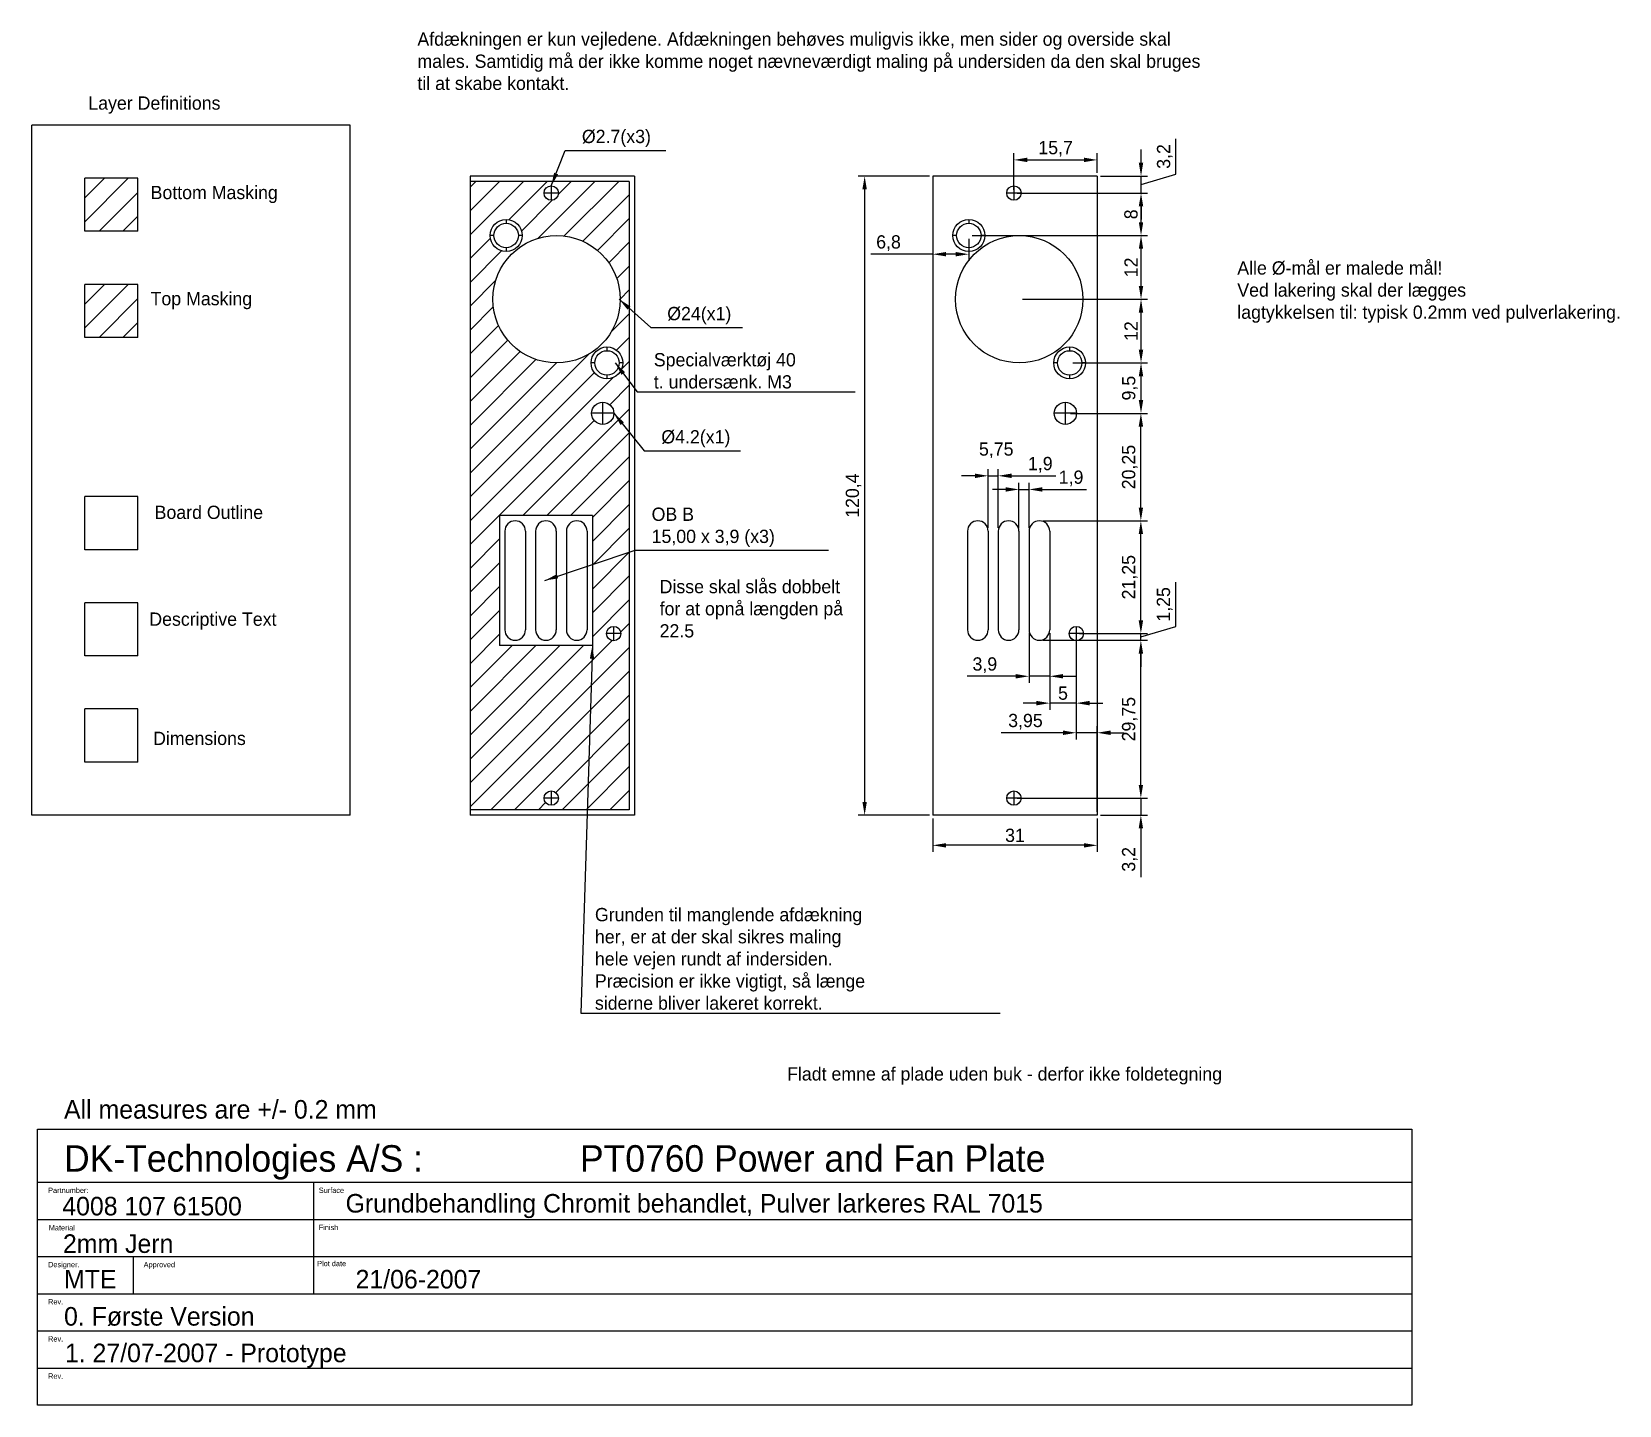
# Model space of a CAD drawing. Header units: millimetres. Extents: x -1 to 298, y -76 to 182.
import ezdxf

# ---------------------------------------------------------------- set-up
doc = ezdxf.new("R2010")
doc.units = ezdxf.units.MM
for name, color, linetype in [('Bottom Masking', 10, 'Continuous'), ('Descriptive Text', 9, 'Continuous'), ('dimensions', 151, 'Continuous'), ('Top Masking', 200, 'Continuous')]:
    doc.layers.add(name, color=color, linetype=linetype)
doc.dimstyles.new('ISO-25', dxfattribs={"dimtxt": 2.5, "dimasz": 2.5, "dimexe": 1.25, "dimexo": 0.625, "dimtad": 1, "dimtxsty": 'Standard', "dimcen": 2.5, "dimadec": 0, "dimazin": 0, "dimtfac": 1, "dimtmove": 0, "dimatfit": 3, "dimfxl": 0, "dimarcsym": 0})

# ---------------------------------------------------------------- blocks, each defined once
blk = doc.blocks.new('*D30')
at = {"layer": 'Defpoints', "color": 0}
for p in [(168.43, 155.16), (155.6, 34.76), (168.43, 34.76)]:
    blk.add_point(p, dxfattribs=at)
at = {"layer": 'dimensions', "color": 0, "lineweight": -2}
for p, q in [((167.81, 155.16), (154.35, 155.16)), ((155.6, 152.66), (155.6, 37.26)), ((167.81, 34.76), (154.35, 34.76))]:
    blk.add_line(p, q, dxfattribs=at)
at = {"layer": 'dimensions', "color": 0}
for points in [[(155.18, 152.66), (156.02, 152.66), (155.6, 155.16)], [(155.18, 37.26), (156.02, 37.26), (155.6, 34.76)]]:
    blk.add_solid(points, dxfattribs=at)
at = {"layer": 'dimensions', "color": 0, "insert": (153.52, 94.96), "char_height": 2.5, "attachment_point": 5, "rotation": 90}
blk.add_mtext('120,4', dxfattribs=at)
blk = doc.blocks.new('*D31')
at = {"layer": 'Defpoints', "color": 0}
for p in [(194.23, 119.96), (207.68, 119.96), (193.73, 110.46)]:
    blk.add_point(p, dxfattribs=at)
at = {"layer": 'dimensions', "color": 0, "lineweight": -2}
for p, q in [((194.86, 119.96), (208.93, 119.96)), ((207.68, 112.96), (207.68, 117.46)), ((194.36, 110.46), (208.93, 110.46))]:
    blk.add_line(p, q, dxfattribs=at)
at = {"layer": 'dimensions', "color": 0}
for points in [[(207.26, 117.46), (208.09, 117.46), (207.68, 119.96)], [(207.26, 112.96), (208.09, 112.96), (207.68, 110.46)]]:
    blk.add_solid(points, dxfattribs=at)
at = {"layer": 'dimensions', "color": 0, "insert": (205.59, 115.21), "char_height": 2.5, "attachment_point": 5, "rotation": 90}
blk.add_mtext('9,5', dxfattribs=at)
blk = doc.blocks.new('*D32')
at = {"layer": 'Defpoints', "color": 0}
for p in [(184.73, 131.96), (207.68, 131.96), (194.23, 119.96)]:
    blk.add_point(p, dxfattribs=at)
at = {"layer": 'dimensions', "color": 0, "lineweight": -2}
for p, q in [((185.36, 131.96), (208.93, 131.96)), ((207.68, 122.46), (207.68, 129.46)), ((194.86, 119.96), (208.93, 119.96))]:
    blk.add_line(p, q, dxfattribs=at)
at = {"layer": 'dimensions', "color": 0}
for points in [[(207.26, 129.46), (208.09, 129.46), (207.68, 131.96)], [(207.26, 122.46), (208.09, 122.46), (207.68, 119.96)]]:
    blk.add_solid(points, dxfattribs=at)
at = {"layer": 'dimensions', "color": 0, "insert": (205.8, 125.96), "char_height": 2.5, "attachment_point": 5, "rotation": 90}
blk.add_mtext('12', dxfattribs=at)
blk = doc.blocks.new('*D33')
at = {"layer": 'Defpoints', "color": 0}
for p in [(175.23, 143.96), (207.68, 143.96), (184.73, 131.96)]:
    blk.add_point(p, dxfattribs=at)
at = {"layer": 'dimensions', "color": 0, "lineweight": -2}
for p, q in [((175.86, 143.96), (208.93, 143.96)), ((207.68, 134.46), (207.68, 141.46)), ((185.36, 131.96), (208.93, 131.96))]:
    blk.add_line(p, q, dxfattribs=at)
at = {"layer": 'dimensions', "color": 0}
for points in [[(207.26, 141.46), (208.09, 141.46), (207.68, 143.96)], [(207.26, 134.46), (208.09, 134.46), (207.68, 131.96)]]:
    blk.add_solid(points, dxfattribs=at)
at = {"layer": 'dimensions', "color": 0, "insert": (205.8, 137.96), "char_height": 2.5, "attachment_point": 5, "rotation": 90}
blk.add_mtext('12', dxfattribs=at)
blk = doc.blocks.new('*D34')
at = {"layer": 'Defpoints', "color": 0}
for p in [(183.73, 151.96), (207.68, 151.96), (175.23, 143.96)]:
    blk.add_point(p, dxfattribs=at)
at = {"layer": 'dimensions', "color": 0, "lineweight": -2}
for p, q in [((184.36, 151.96), (208.93, 151.96)), ((207.68, 146.46), (207.68, 149.46)), ((175.86, 143.96), (208.93, 143.96))]:
    blk.add_line(p, q, dxfattribs=at)
at = {"layer": 'dimensions', "color": 0}
for points in [[(207.26, 149.46), (208.09, 149.46), (207.68, 151.96)], [(207.26, 146.46), (208.09, 146.46), (207.68, 143.96)]]:
    blk.add_solid(points, dxfattribs=at)
at = {"layer": 'dimensions', "color": 0, "insert": (205.8, 147.96), "char_height": 2.5, "attachment_point": 5, "rotation": 90}
blk.add_mtext('8', dxfattribs=at)
blk = doc.blocks.new('*D35')
at = {"layer": 'Defpoints', "color": 0}
for p in [(199.43, 155.16), (207.68, 155.16), (183.73, 151.96)]:
    blk.add_point(p, dxfattribs=at)
at = {"layer": 'dimensions', "color": 0, "lineweight": -2}
for p, q in [((214.24, 155.53), (214.24, 162.2)), ((207.68, 157.66), (207.68, 160.16)), ((200.06, 155.16), (208.93, 155.16)), ((207.68, 153.56), (214.24, 155.53)), ((207.68, 151.96), (207.68, 155.16)), ((207.68, 151.96), (207.68, 155.16)), ((184.36, 151.96), (208.93, 151.96)), ((207.68, 149.46), (207.68, 146.96))]:
    blk.add_line(p, q, dxfattribs=at)
at = {"layer": 'dimensions', "color": 0}
for points in [[(207.26, 157.66), (208.09, 157.66), (207.68, 155.16)], [(207.26, 149.46), (208.09, 149.46), (207.68, 151.96)]]:
    blk.add_solid(points, dxfattribs=at)
at = {"layer": 'dimensions', "color": 0, "insert": (212.16, 158.86), "char_height": 2.5, "attachment_point": 5, "rotation": 90}
blk.add_mtext('3,2', dxfattribs=at)
blk = doc.blocks.new('*D79')
at = {"layer": 'Defpoints', "color": 0}
for p in [(168.43, 143.96), (175.23, 143.96), (168.43, 140.44)]:
    blk.add_point(p, dxfattribs=at)
at = {"layer": 'dimensions', "color": 0, "lineweight": -2}
for p, q in [((168.43, 143.34), (168.43, 139.19)), ((175.23, 143.34), (175.23, 139.19)), ((168.43, 140.44), (156.76, 140.44)), ((172.73, 140.44), (170.93, 140.44))]:
    blk.add_line(p, q, dxfattribs=at)
at = {"layer": 'dimensions', "color": 0}
for points in [[(170.93, 140.86), (170.93, 140.03), (168.43, 140.44)], [(172.73, 140.86), (172.73, 140.03), (175.23, 140.44)]]:
    blk.add_solid(points, dxfattribs=at)
at = {"layer": 'dimensions', "color": 0, "insert": (160.1, 142.53), "char_height": 2.5, "attachment_point": 5}
blk.add_mtext('6,8', dxfattribs=at)
blk = doc.blocks.new('*D80')
at = {"layer": 'Defpoints', "color": 0}
for p in [(199.43, 158.21), (199.43, 155.16), (183.73, 151.96)]:
    blk.add_point(p, dxfattribs=at)
at = {"layer": 'dimensions', "color": 0, "lineweight": -2}
for p, q in [((183.73, 152.59), (183.73, 159.46)), ((199.43, 155.79), (199.43, 159.46)), ((186.23, 158.21), (196.93, 158.21))]:
    blk.add_line(p, q, dxfattribs=at)
at = {"layer": 'dimensions', "color": 0}
for points in [[(186.23, 158.63), (186.23, 157.8), (183.73, 158.21)], [(196.93, 158.63), (196.93, 157.8), (199.43, 158.21)]]:
    blk.add_solid(points, dxfattribs=at)
at = {"layer": 'dimensions', "color": 0, "insert": (191.58, 160.3), "char_height": 2.5, "attachment_point": 5}
blk.add_mtext('15,7', dxfattribs=at)
blk = doc.blocks.new('*D82')
at = {"layer": 'Defpoints', "color": 0}
for p in [(183.73, 37.96), (207.65, 37.96), (199.43, 34.76)]:
    blk.add_point(p, dxfattribs=at)
at = {"layer": 'dimensions', "color": 0, "lineweight": -2}
for p, q in [((207.65, 40.46), (207.65, 42.96)), ((184.36, 37.96), (208.9, 37.96)), ((207.65, 37.96), (207.65, 34.76)), ((200.06, 34.76), (208.9, 34.76)), ((207.65, 32.26), (207.65, 23.1))]:
    blk.add_line(p, q, dxfattribs=at)
at = {"layer": 'dimensions', "color": 0}
for points in [[(207.24, 40.46), (208.07, 40.46), (207.65, 37.96)], [(207.24, 32.26), (208.07, 32.26), (207.65, 34.76)]]:
    blk.add_solid(points, dxfattribs=at)
at = {"layer": 'dimensions', "color": 0, "insert": (205.57, 26.43), "char_height": 2.5, "attachment_point": 5, "rotation": 90}
blk.add_mtext('3,2', dxfattribs=at)
blk = doc.blocks.new('*D83')
at = {"layer": 'Defpoints', "color": 0}
for p in [(188.53, 67.71), (207.65, 67.71), (183.73, 37.96)]:
    blk.add_point(p, dxfattribs=at)
at = {"layer": 'dimensions', "color": 0, "lineweight": -2}
for p, q in [((189.16, 67.71), (208.9, 67.71)), ((207.65, 40.46), (207.65, 65.21)), ((184.36, 37.96), (208.9, 37.96))]:
    blk.add_line(p, q, dxfattribs=at)
at = {"layer": 'dimensions', "color": 0}
for points in [[(207.24, 65.21), (208.07, 65.21), (207.65, 67.71)], [(207.24, 40.46), (208.07, 40.46), (207.65, 37.96)]]:
    blk.add_solid(points, dxfattribs=at)
at = {"layer": 'dimensions', "color": 0, "insert": (205.57, 52.84), "char_height": 2.5, "attachment_point": 5, "rotation": 90}
blk.add_mtext('29,75', dxfattribs=at)
blk = doc.blocks.new('*D84')
at = {"layer": 'Defpoints', "color": 0}
for p in [(195.48, 68.96), (207.65, 68.96), (188.53, 67.71)]:
    blk.add_point(p, dxfattribs=at)
at = {"layer": 'dimensions', "color": 0, "lineweight": -2}
for p, q in [((214.22, 70.31), (214.22, 78.64)), ((207.65, 71.46), (207.65, 73.96)), ((196.11, 68.96), (208.9, 68.96)), ((207.65, 68.34), (214.22, 70.31)), ((207.65, 67.71), (207.65, 68.96)), ((207.65, 67.71), (207.65, 68.96)), ((189.16, 67.71), (208.9, 67.71)), ((207.65, 65.21), (207.65, 62.71))]:
    blk.add_line(p, q, dxfattribs=at)
at = {"layer": 'dimensions', "color": 0}
for points in [[(207.24, 71.46), (208.07, 71.46), (207.65, 68.96)], [(207.24, 65.21), (208.07, 65.21), (207.65, 67.71)]]:
    blk.add_solid(points, dxfattribs=at)
at = {"layer": 'dimensions', "color": 0, "insert": (212.13, 74.47), "char_height": 2.5, "attachment_point": 5, "rotation": 90}
blk.add_mtext('1,25', dxfattribs=at)
blk = doc.blocks.new('*D85')
at = {"layer": 'Defpoints', "color": 0}
for p in [(188.53, 90.21), (207.65, 90.21), (195.48, 68.96)]:
    blk.add_point(p, dxfattribs=at)
at = {"layer": 'dimensions', "color": 0, "lineweight": -2}
for p, q in [((189.16, 90.21), (208.9, 90.21)), ((207.65, 71.46), (207.65, 87.71)), ((196.11, 68.96), (208.9, 68.96))]:
    blk.add_line(p, q, dxfattribs=at)
at = {"layer": 'dimensions', "color": 0}
for points in [[(207.24, 87.71), (208.07, 87.71), (207.65, 90.21)], [(207.24, 71.46), (208.07, 71.46), (207.65, 68.96)]]:
    blk.add_solid(points, dxfattribs=at)
at = {"layer": 'dimensions', "color": 0, "insert": (205.57, 79.59), "char_height": 2.5, "attachment_point": 5, "rotation": 90}
blk.add_mtext('21,25', dxfattribs=at)
blk = doc.blocks.new('*D86')
at = {"layer": 'Defpoints', "color": 0}
for p in [(193.73, 110.46), (207.65, 110.46), (188.53, 90.21)]:
    blk.add_point(p, dxfattribs=at)
at = {"layer": 'dimensions', "color": 0, "lineweight": -2}
for p, q in [((194.36, 110.46), (208.9, 110.46)), ((207.65, 92.71), (207.65, 107.96)), ((189.16, 90.21), (208.9, 90.21))]:
    blk.add_line(p, q, dxfattribs=at)
at = {"layer": 'dimensions', "color": 0}
for points in [[(207.24, 107.96), (208.07, 107.96), (207.65, 110.46)], [(207.24, 92.71), (208.07, 92.71), (207.65, 90.21)]]:
    blk.add_solid(points, dxfattribs=at)
at = {"layer": 'dimensions', "color": 0, "insert": (205.57, 100.34), "char_height": 2.5, "attachment_point": 5, "rotation": 90}
blk.add_mtext('20,25', dxfattribs=at)
blk = doc.blocks.new('*D87')
at = {"layer": 'Defpoints', "color": 0}
for p in [(195.48, 68.96), (195.48, 50.28), (199.43, 34.76)]:
    blk.add_point(p, dxfattribs=at)
at = {"layer": 'dimensions', "color": 0, "lineweight": -2}
for p, q in [((195.48, 68.34), (195.48, 49.03)), ((199.43, 35.39), (199.43, 51.53)), ((192.98, 50.28), (181.31, 50.28)), ((199.43, 50.28), (195.48, 50.28)), ((201.93, 50.28), (204.43, 50.28))]:
    blk.add_line(p, q, dxfattribs=at)
at = {"layer": 'dimensions', "color": 0}
for points in [[(192.98, 50.7), (192.98, 49.86), (195.48, 50.28)], [(201.93, 50.7), (201.93, 49.86), (199.43, 50.28)]]:
    blk.add_solid(points, dxfattribs=at)
at = {"layer": 'dimensions', "color": 0, "insert": (185.9, 52.36), "char_height": 2.5, "attachment_point": 5}
blk.add_mtext('3,95', dxfattribs=at)
blk = doc.blocks.new('*D88')
at = {"layer": 'Defpoints', "color": 0}
for p in [(190.48, 69.66), (195.48, 68.96), (190.48, 55.86)]:
    blk.add_point(p, dxfattribs=at)
at = {"layer": 'dimensions', "color": 0, "lineweight": -2}
for p, q in [((190.48, 69.04), (190.48, 54.61)), ((195.48, 68.34), (195.48, 54.61)), ((187.98, 55.86), (185.48, 55.86)), ((195.48, 55.86), (190.48, 55.86)), ((197.98, 55.86), (200.48, 55.86))]:
    blk.add_line(p, q, dxfattribs=at)
at = {"layer": 'dimensions', "color": 0}
for points in [[(187.98, 56.28), (187.98, 55.44), (190.48, 55.86)], [(197.98, 56.28), (197.98, 55.44), (195.48, 55.86)]]:
    blk.add_solid(points, dxfattribs=at)
at = {"layer": 'dimensions', "color": 0, "insert": (192.98, 57.73), "char_height": 2.5, "attachment_point": 5}
blk.add_mtext('5', dxfattribs=at)
blk = doc.blocks.new('*D89')
at = {"layer": 'Defpoints', "color": 0}
for p in [(186.58, 69.66), (190.48, 69.66), (186.58, 60.92)]:
    blk.add_point(p, dxfattribs=at)
at = {"layer": 'dimensions', "color": 0, "lineweight": -2}
for p, q in [((186.58, 69.04), (186.58, 59.67)), ((190.48, 69.04), (190.48, 59.67)), ((184.08, 60.92), (174.91, 60.92)), ((190.48, 60.92), (186.58, 60.92)), ((192.98, 60.92), (195.48, 60.92))]:
    blk.add_line(p, q, dxfattribs=at)
at = {"layer": 'dimensions', "color": 0}
for points in [[(184.08, 61.34), (184.08, 60.51), (186.58, 60.92)], [(192.98, 61.34), (192.98, 60.51), (190.48, 60.92)]]:
    blk.add_solid(points, dxfattribs=at)
at = {"layer": 'dimensions', "color": 0, "insert": (178.25, 63.01), "char_height": 2.5, "attachment_point": 5}
blk.add_mtext('3,9', dxfattribs=at)
blk = doc.blocks.new('*D90')
at = {"layer": 'Defpoints', "color": 0}
for p in [(184.68, 96.12), (184.68, 88.26), (186.58, 88.26)]:
    blk.add_point(p, dxfattribs=at)
at = {"layer": 'dimensions', "color": 0, "lineweight": -2}
for p, q in [((182.18, 96.12), (179.68, 96.12)), ((184.68, 88.89), (184.68, 97.37)), ((184.68, 96.12), (186.58, 96.12)), ((186.58, 88.89), (186.58, 97.37)), ((189.08, 96.12), (197.41, 96.12))]:
    blk.add_line(p, q, dxfattribs=at)
at = {"layer": 'dimensions', "color": 0}
for points in [[(182.18, 96.54), (182.18, 95.7), (184.68, 96.12)], [(189.08, 96.54), (189.08, 95.7), (186.58, 96.12)]]:
    blk.add_solid(points, dxfattribs=at)
at = {"layer": 'dimensions', "color": 0, "insert": (194.5, 98.2), "char_height": 2.5, "attachment_point": 5}
blk.add_mtext('1,9', dxfattribs=at)
blk = doc.blocks.new('*D91')
at = {"layer": 'Defpoints', "color": 0}
for p in [(178.88, 98.69), (178.88, 88.26), (180.78, 88.26)]:
    blk.add_point(p, dxfattribs=at)
at = {"layer": 'dimensions', "color": 0, "lineweight": -2}
for p, q in [((178.88, 88.89), (178.88, 99.94)), ((180.78, 88.89), (180.78, 99.94)), ((176.38, 98.69), (173.88, 98.69)), ((178.88, 98.69), (180.78, 98.69)), ((183.28, 98.69), (191.61, 98.69))]:
    blk.add_line(p, q, dxfattribs=at)
at = {"layer": 'dimensions', "color": 0}
for points in [[(176.38, 99.11), (176.38, 98.27), (178.88, 98.69)], [(183.28, 99.11), (183.28, 98.27), (180.78, 98.69)]]:
    blk.add_solid(points, dxfattribs=at)
at = {"layer": 'dimensions', "color": 0, "insert": (188.7, 100.77), "char_height": 2.5, "attachment_point": 5}
blk.add_mtext('1,9', dxfattribs=at)
blk = doc.blocks.new('*D93')
at = {"layer": 'Defpoints', "color": 0}
for p in [(168.43, 34.76), (199.43, 34.76), (168.43, 29.07)]:
    blk.add_point(p, dxfattribs=at)
at = {"layer": 'dimensions', "color": 0, "lineweight": -2}
for p, q in [((168.43, 34.14), (168.43, 27.82)), ((199.43, 34.14), (199.43, 27.82)), ((196.93, 29.07), (170.93, 29.07))]:
    blk.add_line(p, q, dxfattribs=at)
at = {"layer": 'dimensions', "color": 0}
for points in [[(170.93, 29.48), (170.93, 28.65), (168.43, 29.07)], [(196.93, 29.48), (196.93, 28.65), (199.43, 29.07)]]:
    blk.add_solid(points, dxfattribs=at)
at = {"layer": 'dimensions', "color": 0, "insert": (183.93, 30.94), "char_height": 2.5, "attachment_point": 5}
blk.add_mtext('31', dxfattribs=at)

msp = doc.modelspace()

# ---------------------------------------------------------------- hatches: boundary and pattern name
at = {"layer": 'Bottom Masking'}
h = msp.add_hatch(dxfattribs=at)
h.set_pattern_fill('ANSI31', color=256, style=0)
h.set_pattern_definition([(45, (25.461, -16.2374), (-2.245064, 2.245064), [])])
h.paths.add_polyline_path([(18.659, 144.763), (18.659, 154.763), (8.659, 154.763), (8.659, 144.763)])
h = msp.add_hatch(dxfattribs=at)
h.set_pattern_fill('ANSI31', color=256, style=0)
edge = h.paths.add_edge_path(flags=16)
edge.add_arc((88.05, 143.963), 3, 0, 360)
edge = h.paths.add_edge_path(flags=16)
edge.add_arc((97.55, 131.963), 12, 0, 360)
edge = h.paths.add_edge_path(flags=16)
edge.add_arc((96.55, 151.963), 1.35, 0, 360)
edge = h.paths.add_edge_path(flags=16)
edge.add_arc((107.05, 119.963), 3, 0, 360)
edge = h.paths.add_edge_path(flags=16)
edge.add_arc((106.25, 110.463), 2.1, 0, 360)
edge = h.paths.add_edge_path(flags=16)
edge.add_arc((96.55, 37.963), 1.35, 0, 360)
edge = h.paths.add_edge_path(flags=16)
edge.add_arc((108.3, 68.963), 1.35, 0, 360)
h.paths.add_polyline_path([(104.3, 66.713), (86.8, 66.713), (86.8, 91.213), (104.3, 91.213)], flags=16)
edge = h.paths.add_edge_path()
edge.add_line((111.25, 154.163), (81.25, 154.163))
edge.add_line((81.25, 155.163), (81.25, 34.763))
edge.add_line((111.25, 154.163), (111.25, 35.763))
edge.add_line((111.25, 35.763), (81.25, 35.763))
at = {"layer": 'Top Masking'}
h = msp.add_hatch(dxfattribs=at)
h.set_pattern_fill('ANSI31', color=256, style=0)
h.set_pattern_definition([(45, (25.461, -36.2374), (-2.245064, 2.245064), [])])
h.paths.add_polyline_path([(18.659, 124.763), (18.659, 134.763), (8.659, 134.763), (8.659, 124.763)])

# ---------------------------------------------------------------- linework, layer by layer
for p, q in [((81.25, 155.163), (81.25, 34.763)), ((112.25, 155.163), (81.25, 155.163)), ((96.55, 153.313), (96.55, 150.613)), ((112.25, 155.163), (112.25, 34.763)), ((168.432, 155.163), (168.432, 34.763)), ((199.432, 155.163), (168.432, 155.163)), ((183.732, 153.313), (183.732, 150.613)), ((199.432, 155.163), (199.432, 34.763)), ((97.9, 151.963), (95.2, 151.963)), ((185.082, 151.963), (182.382, 151.963)), ((88.05, 146.963), (88.05, 146.263)), ((175.232, 146.963), (175.232, 146.263)), ((85.75, 143.963), (85.05, 143.963)), ((91.05, 143.963), (90.35, 143.963)), ((172.932, 143.963), (172.232, 143.963)), ((178.232, 143.963), (177.532, 143.963)), ((88.05, 141.663), (88.05, 140.963)), ((175.232, 141.663), (175.232, 140.963)), ((107.05, 122.963), (107.05, 122.263)), ((194.232, 122.963), (194.232, 122.263)), ((98.05, 119.963), (98.05, 119.963)), ((104.75, 119.963), (104.05, 119.963)), ((110.05, 119.963), (109.35, 119.963)), ((185.232, 119.963), (185.232, 119.963)), ((191.932, 119.963), (191.232, 119.963)), ((197.232, 119.963), (196.532, 119.963)), ((107.05, 117.663), (107.05, 116.963)), ((194.232, 117.663), (194.232, 116.963)), ((106.25, 108.363), (106.25, 112.563)), ((193.432, 108.363), (193.432, 112.563)), ((108.35, 110.463), (104.15, 110.463)), ((195.532, 110.463), (191.332, 110.463)), ((18.659, 94.763), (8.659, 94.763)), ((8.659, 84.763), (8.659, 94.763)), ((18.659, 84.763), (18.659, 94.763)), ((87.8, 88.263), (87.8, 69.663)), ((91.7, 88.263), (91.7, 69.663)), ((93.6, 88.263), (93.6, 69.663)), ((97.5, 88.263), (97.5, 69.663)), ((99.4, 88.263), (99.4, 69.663)), ((103.3, 88.263), (103.3, 69.663)), ((174.982, 88.263), (174.982, 69.663)), ((178.882, 88.263), (178.882, 69.663)), ((180.782, 88.263), (180.782, 69.663)), ((184.682, 88.263), (184.682, 69.663)), ((186.582, 88.263), (186.582, 69.663)), ((190.482, 88.263), (190.482, 69.663)), ((18.659, 84.763), (8.659, 84.763)), ((109.65, 68.963), (106.95, 68.963)), ((108.3, 70.313), (108.3, 67.613)), ((196.832, 68.963), (194.132, 68.963)), ((195.482, 70.313), (195.482, 67.613)), ((96.55, 39.313), (96.55, 36.613)), ((183.732, 39.313), (183.732, 36.613)), ((97.9, 37.963), (95.2, 37.963)), ((185.082, 37.963), (182.382, 37.963)), ((112.25, 34.763), (81.25, 34.763)), ((199.432, 34.763), (168.432, 34.763))]:
    msp.add_line(p, q)
for centre, radius in [((96.55, 151.963), 1.35), ((183.732, 151.963), 1.35), ((88.05, 143.963), 3), ((175.232, 143.963), 3), ((97.55, 131.963), 12), ((88.05, 143.963), 2.3), ((184.732, 131.963), 12), ((175.232, 143.963), 2.3), ((107.05, 119.963), 3), ((194.232, 119.963), 3), ((107.05, 119.963), 2.3), ((194.232, 119.963), 2.3), ((106.25, 110.463), 2.1), ((193.432, 110.463), 2.1), ((108.3, 68.963), 1.35), ((195.482, 68.963), 1.35), ((96.55, 37.963), 1.35), ((183.732, 37.963), 1.35)]:
    msp.add_circle(centre, radius)
for centre, start, end in [((89.75, 88.263), 0, 180), ((95.55, 88.263), 360, 180), ((101.35, 88.263), 0, 180), ((176.932, 88.263), 0, 180), ((182.732, 88.263), 360, 180), ((188.532, 88.263), 0, 180), ((89.75, 69.663), 180, 0), ((95.55, 69.663), 180, 0), ((101.35, 69.663), 180, 0), ((176.932, 69.663), 180, 0), ((182.732, 69.663), 180, 360), ((188.532, 69.663), 180, 0)]:
    msp.add_arc(centre, 1.95, start, end)
at = {"layer": 'Bottom Masking'}
for p, q in [((18.659, 154.763), (8.659, 154.763)), ((8.659, 144.763), (8.659, 154.763)), ((18.659, 144.763), (18.659, 154.763)), ((111.25, 154.163), (81.25, 154.163)), ((111.25, 154.163), (111.25, 35.763)), ((18.659, 144.763), (8.659, 144.763)), ((104.3, 91.213), (86.8, 91.213)), ((86.8, 91.213), (86.8, 66.713)), ((104.3, 91.213), (104.3, 66.713)), ((104.3, 66.713), (86.8, 66.713)), ((111.25, 35.763), (81.25, 35.763))]:
    msp.add_line(p, q, dxfattribs=at)
at = {"layer": 'Descriptive Text'}
for p, q in [((58.659, 164.763), (-1.341, 164.763)), ((-1.341, 34.763), (-1.341, 164.763)), ((58.659, 34.763), (58.659, 164.763)), ((18.659, 74.763), (8.659, 74.763)), ((8.659, 64.763), (8.659, 74.763)), ((18.659, 64.763), (18.659, 74.763)), ((18.659, 64.763), (8.659, 64.763)), ((58.659, 34.763), (-1.341, 34.763)), ((-0.254, -76.425), (-0.254, -24.425)), ((-0.254, -24.425), (258.707, -24.425)), ((258.707, -24.425), (258.707, -76.425)), ((-0.254, -34.425), (258.707, -34.425)), ((51.746, -34.425), (51.746, -41.425)), ((-0.254, -41.425), (258.707, -41.425)), ((51.746, -41.425), (51.746, -48.425)), ((-0.254, -48.425), (258.707, -48.425)), ((17.746, -48.425), (17.746, -55.425)), ((51.746, -48.425), (51.746, -55.425)), ((-0.254, -55.425), (258.707, -55.425)), ((-0.254, -62.425), (258.707, -62.425)), ((-0.254, -69.425), (258.707, -69.425)), ((258.707, -76.425), (-0.254, -76.425))]:
    msp.add_line(p, q, dxfattribs=at)
at = {"layer": 'dimensions'}
for p, q in [((18.659, 54.763), (8.659, 54.763)), ((8.659, 44.763), (8.659, 54.763)), ((18.659, 44.763), (18.659, 54.763)), ((18.659, 44.763), (8.659, 44.763))]:
    msp.add_line(p, q, dxfattribs=at)
at = {"layer": 'Top Masking'}
for p, q in [((18.659, 134.763), (8.659, 134.763)), ((8.659, 124.763), (8.659, 134.763)), ((18.659, 124.763), (18.659, 134.763)), ((18.659, 124.763), (8.659, 124.763))]:
    msp.add_line(p, q, dxfattribs=at)

# ---------------------------------------------------------------- texts
at = {"insert": (21.809, 93.061), "char_height": 2.5, "width": 25.4979, "attachment_point": 1}
msp.add_mtext('Board Outline', dxfattribs=at)
at = {"layer": 'Bottom Masking', "insert": (21.051, 153.322), "char_height": 2.5, "width": 22.8485, "attachment_point": 1}
msp.add_mtext('Bottom Masking', dxfattribs=at)
at = {"layer": 'Descriptive Text'}
for s, height, p in [('All measures are +/- 0.2 mm', 3.5, (4.746, -22.425)), ('DK-Technologies A/S :', 5, (4.746, -32.425)), ('PT0760 Power and Fan Plate', 5, (101.955, -32.425)), ('Partnumber:', 1, (1.746, -36.425)), ('Surface', 1, (52.746, -36.425)), ('4008 107 61500', 3.5, (4.416, -40.66)), ('Grundbehandling Chromit behandlet, Pulver larkeres RAL 7015', 3.5, (57.796, -40.125)), ('Material', 1, (1.87, -43.489)), ('2mm Jern', 3.5, (4.54, -47.725)), ('Finish', 1, (52.746, -43.425)), ('Designer.', 1, (1.746, -50.425)), ('Approved', 1, (19.746, -50.425)), ('Plot date', 1, (52.446, -50.225)), ('21/06-2007', 3.5, (59.68, -54.425)), ('MTE', 3.5, (4.746, -54.425)), ('Rev.', 1, (1.746, -57.425)), ('0. Første Version', 3.5, (4.746, -61.425)), ('Rev.', 1, (1.746, -64.425)), ('1. 27/07-2007 - Prototype', 3.5, (4.915, -68.317)), ('Rev.', 1, (1.746, -71.425))]:
    msp.add_text(s, height=height, dxfattribs=at).set_placement(p)
at = {"layer": 'Descriptive Text', "char_height": 2.5, "attachment_point": 1}
for s, insert, width in [('Afdækningen er kun vejledene. Afdækningen behøves muligvis ikke, men sider og overside skal males. Samtidig må der ikke komme noget nævneværdigt maling på undersiden da den skal bruges til at skabe kontakt.', (71.326, 182.223), 148.9109), ('Layer Definitions', (9.319, 170.173), 44.3157), ('Alle Ø-mål er malede mål!\\PVed lakering skal der lægges\\Plagtykkelsen til: typisk 0.2mm ved pulverlakering.', (225.819, 139.108), 90.6338), ('Disse skal slås dobbelt for at opnå længden på 22.5', (116.969, 79.067), 35.2561), ('Descriptive Text', (20.809, 72.938), 25.4979), ('Fladt emne af plade uden buk - derfor ikke foldetegning', (140.989, -12.74), 136.0625)]:
    msp.add_mtext(s, dxfattribs=dict(at, insert=insert, width=width))
at = {"layer": 'Descriptive Text', "char_height": 2.5, "attachment_point": 7}
for s, insert in [('Ø2.7(x3)', (102.326, 160.63)), ('Ø24(x1)', (118.407, 127.261)), ('Specialværktøj 40\\Pt. undersænk. M3', (115.877, 115.109)), ('{\\C9;Ø4.2(x1)}', (117.293, 104.039)), ('OB B \\P15,00 x 3,9 (x3)', (115.46, 85.282)), ('Grunden til manglende afdækning \\Pher, er at der skal sikres maling\\Phele vejen rundt af indersiden.\\PPræcision er ikke vigtigt, så længe\\Psiderne bliver lakeret korrekt.', (104.778, -1.937))]:
    msp.add_mtext(s, dxfattribs=dict(at, insert=insert))
at = {"layer": 'dimensions', "insert": (180.398, 103.503), "char_height": 2.5, "attachment_point": 5}
msp.add_mtext('5,75', dxfattribs=at)
at = {"layer": 'dimensions', "insert": (21.529, 50.473), "char_height": 2.5, "width": 30.761, "attachment_point": 1}
msp.add_mtext('Dimensions', dxfattribs=at)
at = {"layer": 'Top Masking', "insert": (21.051, 133.322), "char_height": 2.5, "width": 22.8485, "attachment_point": 1}
msp.add_mtext('Top Masking', dxfattribs=at)

# ---------------------------------------------------------------- dimensions: what is measured, and where the dimension line sits
at = {"layer": 'dimensions'}
for base, p1, p2, picture, middle in [((207.677, 155.163), (183.732, 151.963), (199.432, 155.163), '*D35', (212.156, 156.156)), ((207.677, 151.963), (175.232, 143.963), (183.732, 151.963), '*D34', (205.802, 147.963)), ((207.677, 143.963), (184.732, 131.963), (175.232, 143.963), '*D33', (205.802, 137.963)), ((207.677, 131.963), (194.232, 119.963), (184.732, 131.963), '*D32', (205.802, 125.963)), ((207.677, 119.963), (193.732, 110.463), (194.232, 119.963), '*D31', (205.594, 115.213)), ((207.653, 110.463), (188.532, 90.213), (193.732, 110.463), '*D86', (205.57, 100.338)), ((207.653, 90.213), (195.482, 68.963), (188.532, 90.213), '*D85', (205.57, 79.588)), ((207.653, 68.963), (188.532, 67.713), (195.482, 68.963), '*D84', (212.132, 70.931)), ((207.653, 67.713), (183.732, 37.963), (188.532, 67.713), '*D83', (205.57, 52.838))]:
    dim = msp.add_linear_dim(base=base, p1=p1, p2=p2, angle=90, dimstyle='ISO-25', override={"dimtmove": 1}, dxfattribs=at)
    dim.commit()
    dim.dimension.update_dxf_attribs({"geometry": picture, "text_midpoint": middle})
for base, p1, p2, picture, middle in [((199.432, 158.214), (183.732, 151.963), (199.432, 155.163), '*D80', (191.582, 160.297)), ((186.582, 60.925), (190.482, 69.663), (186.582, 69.663), '*D89', (178.248, 63.008)), ((195.482, 50.279), (199.432, 34.763), (195.482, 68.963), '*D87', (185.898, 52.362)), ((190.482, 55.86), (195.482, 68.963), (190.482, 69.663), '*D88', (192.982, 57.735)), ((168.432, 29.067), (199.432, 34.763), (168.432, 34.763), '*D93', (183.932, 30.942))]:
    dim = msp.add_linear_dim(base=base, p1=p1, p2=p2, dimstyle='ISO-25', dxfattribs=at)
    dim.commit()
    dim.dimension.update_dxf_attribs({"geometry": picture, "text_midpoint": middle})
for base, p1, p2, picture, middle in [((155.601, 34.763), (168.432, 155.163), (168.432, 34.763), '*D30', (155.601, 94.963)), ((207.653, 37.963), (199.432, 34.763), (183.732, 37.963), '*D82', (207.653, 26.429))]:
    dim = msp.add_linear_dim(base=base, p1=p1, p2=p2, angle=90, dimstyle='ISO-25', dxfattribs=at)
    dim.commit()
    dim.dimension.update_dxf_attribs({"geometry": picture, "text_midpoint": middle, "dimtype": 160})
for base, p1, p2, picture, middle in [((168.432, 140.443), (175.232, 143.963), (168.432, 143.963), '*D79', (160.098, 140.443)), ((178.882, 98.69), (180.782, 88.263), (178.882, 88.263), '*D91', (188.698, 98.69)), ((184.682, 96.119), (186.582, 88.263), (184.682, 88.263), '*D90', (194.498, 96.119))]:
    dim = msp.add_linear_dim(base=base, p1=p1, p2=p2, dimstyle='ISO-25', dxfattribs=at)
    dim.commit()
    dim.dimension.update_dxf_attribs({"geometry": picture, "text_midpoint": middle, "dimtype": 160})

# ---------------------------------------------------------------- leaders
at = {"layer": 'Descriptive Text', "annotation_type": 0, "has_hookline": 1, "hookline_direction": 0}
for points, text_width in [([(96.55, 153.313), (99.201, 160.005), (101.701, 160.005)], 15.833), ([(109.35, 131.963), (115.282, 126.636), (117.782, 126.636)], 14.167), ([(108.6, 119.963), (112.752, 114.484), (115.252, 114.484)], 37.917), ([(108.35, 110.463), (114.068, 103.414), (116.568, 103.414)], 15), ([(95.348, 78.963), (112.335, 84.657), (114.835, 84.657)], 33.333), ([(104.3, 66.713), (102.153, -2.562), (104.653, -2.562)], 75.833)]:
    msp.add_leader(points, dimstyle='ISO-25', dxfattribs=dict(at, text_width=text_width))

doc.saveas('drawing.dxf')
